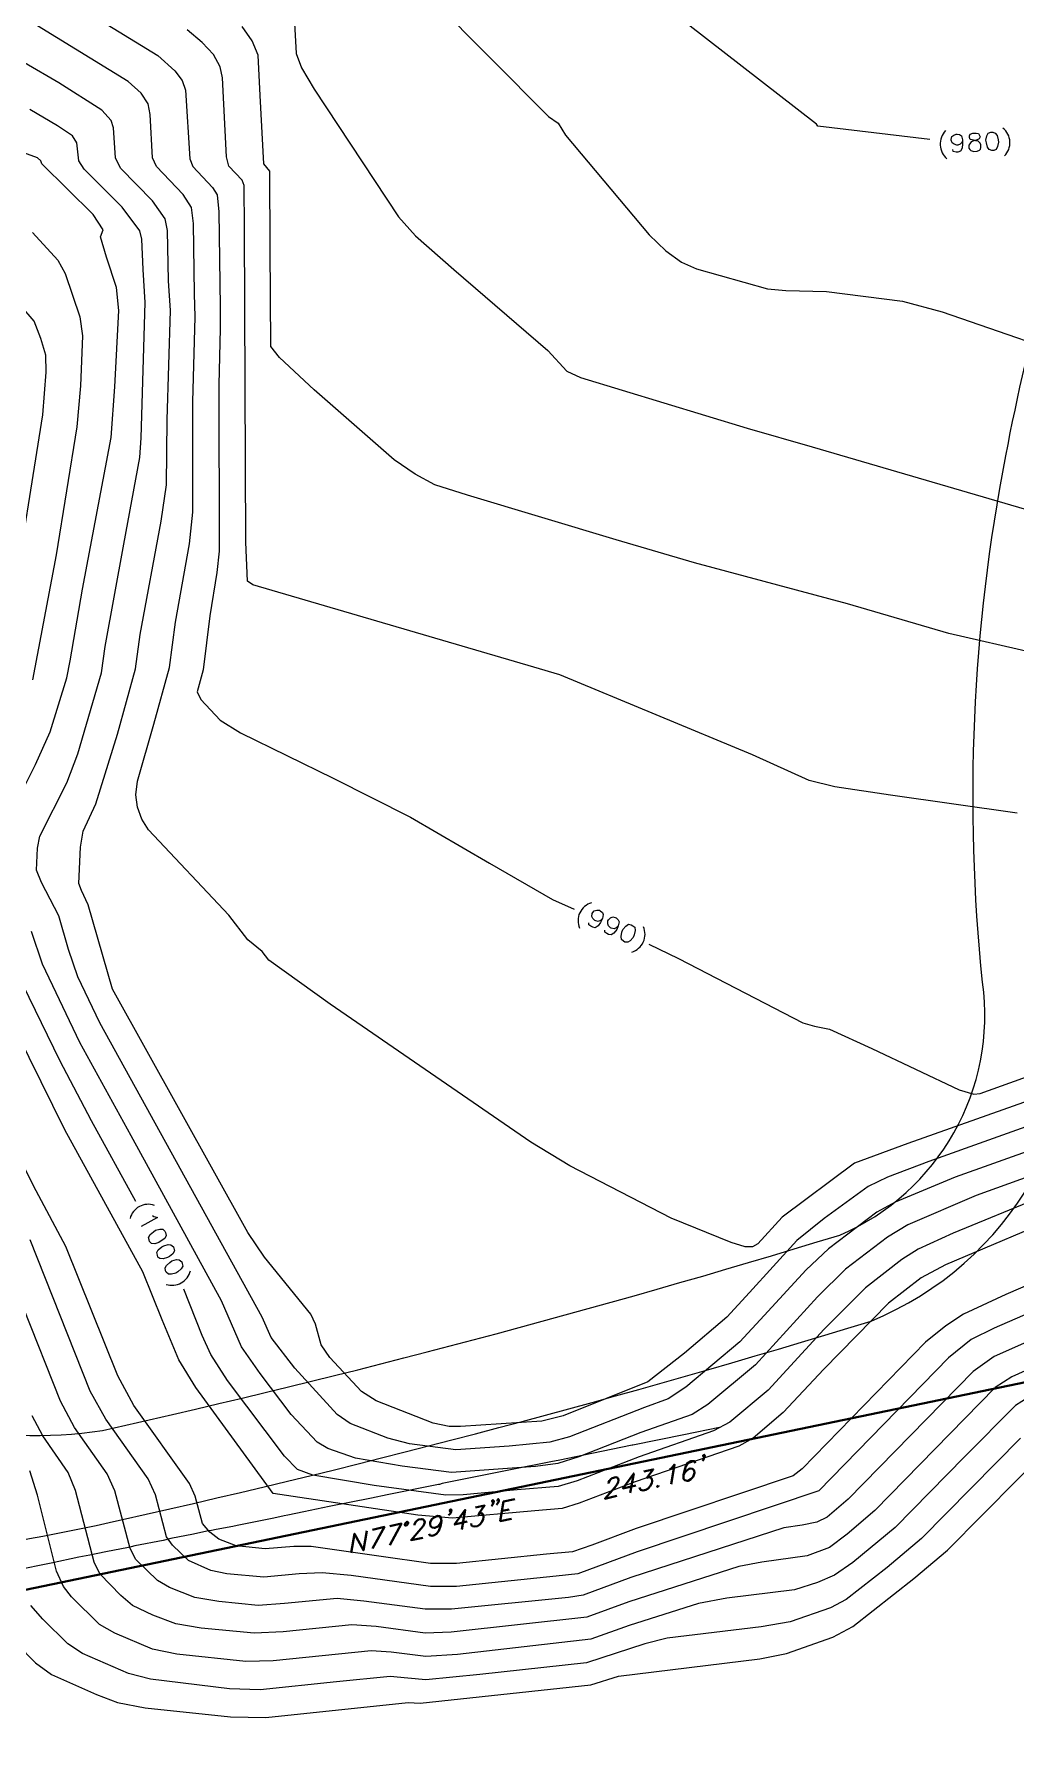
# Model space of a CAD drawing. Header units: feet. Extents: x 7 to 2308, y -319 to 1396.
# Drawn here: x 1110 to 1217.5, y -48.8 to 137.8 of the extents above; entities that cross this region are included whole.
import ezdxf

# ---------------------------------------------------------------- set-up
doc = ezdxf.new("R2010")
doc.units = ezdxf.units.FT
doc.header["$MEASUREMENT"] = 0
for name, color, linetype in [('PDF_0', 7, 'Continuous'), ('PDF_X1003BASE$1ELEV_ANNO_COV', 7, 'Continuous'), ('PDF_X1003BASE$ANNOT-BNDRY-T20', 7, 'Continuous'), ('PDF_X1003BASE$PA_PARCEL', 7, 'Continuous')]:
    doc.layers.add(name, color=color, linetype=linetype)
doc.layers.add('PDF_X1003BASE$CR_CONT_DEF', color=7, linetype='Continuous', true_color=0x979797)
doc.layers.add('PDF_X1003BASE$CR_NDX_DEF', color=7, linetype='Continuous', true_color=0x767676)

msp = doc.modelspace()

# ---------------------------------------------------------------- linework, layer by layer
for points in [[(994.96, -26.64, 0.042036), (1025.49, -30.94, 0.07649), (1119.68, -24.71, 0.019488), (1201.6, -2.98, 0.340732), (1223.74, 35.28, -0.073896), (1226.17, 89.78, -0.042142), (1236.77, 127.92, 0.074467), (1243.83, 179.64, -0.162286), (1246.91, 188.08, -13.683969)], [(1099.36, -14.15, 0.100077), (1117.5, -14.95, 0.019372), (1198.19, 6.43, 0.337668), (1213.81, 34.09, -0.074067), (1216.35, 91.67, -0.041804), (1227.29, 131.11, 0.087427), (1232.85, 176.78, 0.144316), (1229.51, 186.11)]]:
    msp.add_lwpolyline(points, format="xyb")
at = {"layer": 'PDF_0', "lineweight": 25}
msp.add_lwpolyline([(1185.01, -14.64), (1181.12, -15.44), (1175.52, -16.56), (1175.46, -16.56), (1171.04, -17.46), (1167.52, -18.21), (1166.56, -18.37), (1162.14, -19.28), (1154.67, -20.77), (1154.35, -20.88), (1154.25, -20.88), (1148.65, -22), (1146.94, -22.37), (1142.31, -23.27), (1139.53, -23.86), (1137.77, -24.23), (1137.35, -24.29), (1136.23, -24.55), (1132.23, -25.35), (1131.75, -25.46), (1129.94, -25.78), (1129.4, -25.89), (1128.92, -25.99), (1127.43, -26.31), (1124.98, -26.79), (1124.13, -27.01), (1121.03, -27.59), (1120.61, -27.7), (1120.34, -27.75), (1117.84, -28.23), (1116.08, -28.61), (1114.9, -28.82), (1111.87, -29.46), (1110.59, -29.73), (1107.76, -30.31)], dxfattribs=at)
at = {"layer": 'PDF_X1003BASE$1ELEV_ANNO_COV', "lineweight": 25}
for points in [[(1212.73, 127.01), (1213.1, 127.01), (1213.37, 126.95), (1213.47, 126.74), (1213.53, 126.58), (1213.42, 126.37), (1213.21, 126.26), (1212.84, 126.15), (1212.57, 126.05), (1212.41, 125.83), (1212.3, 125.67), (1212.3, 125.36), (1212.41, 125.2), (1212.52, 125.09), (1212.84, 124.98), (1213.21, 125.04), (1213.47, 125.14), (1213.58, 125.25), (1213.63, 125.41), (1213.63, 125.73), (1213.53, 125.89), (1213.31, 126.1), (1213.05, 126.15), (1212.68, 126.26), (1212.46, 126.31), (1212.36, 126.53), (1212.36, 126.69), (1212.46, 126.9)], [(1214.7, 127.11), (1214.91, 127.11), (1215.18, 127.01), (1215.39, 126.74), (1215.5, 126.26), (1215.55, 125.99), (1215.45, 125.52), (1215.29, 125.2), (1215.02, 125.09), (1214.81, 125.09), (1214.54, 125.2), (1214.33, 125.46), (1214.22, 125.94), (1214.17, 126.21), (1214.27, 126.69), (1214.43, 127.01)], [(1211.56, 125.99), (1211.34, 125.78), (1211.08, 125.67), (1210.97, 125.67), (1210.7, 125.78), (1210.49, 125.94), (1210.38, 126.21), (1210.38, 126.31), (1210.44, 126.63), (1210.65, 126.79), (1210.92, 126.9), (1211.02, 126.9), (1211.29, 126.85), (1211.5, 126.69), (1211.61, 126.26)], [(1172, 40.86), (1171.73, 40.75), (1171.47, 40.8), (1171.36, 40.86), (1171.15, 41.07), (1171.04, 41.28), (1171.09, 41.6), (1171.15, 41.71), (1171.31, 41.92), (1171.57, 41.98), (1171.89, 41.98), (1171.95, 41.92), (1172.21, 41.71), (1172.27, 41.5), (1172.21, 41.07)], [(1173.71, 40.06), (1173.49, 39.95), (1173.17, 40), (1173.07, 40.06), (1172.85, 40.27), (1172.8, 40.48), (1172.8, 40.8), (1172.85, 40.91), (1173.07, 41.12), (1173.33, 41.23), (1173.6, 41.18), (1173.71, 41.12), (1173.92, 40.91), (1174.03, 40.7), (1173.92, 40.27)], [(1175.36, 40.38), (1175.52, 40.27), (1175.73, 40.11), (1175.78, 39.74), (1175.68, 39.26), (1175.57, 38.99), (1175.25, 38.62), (1174.98, 38.46), (1174.66, 38.46), (1174.5, 38.57), (1174.29, 38.78), (1174.24, 39.1), (1174.34, 39.58), (1174.45, 39.85), (1174.77, 40.22), (1175.04, 40.43)], [(1124.29, 6.85), (1124.39, 6.69), (1124.45, 6.37), (1124.29, 6.05), (1123.91, 5.78), (1123.65, 5.62), (1123.22, 5.46), (1122.85, 5.51), (1122.63, 5.73), (1122.58, 5.89), (1122.53, 6.15), (1122.69, 6.47), (1123.06, 6.79), (1123.27, 6.95), (1123.75, 7.06), (1124.07, 7.06)], [(1125.25, 5.14), (1125.3, 4.98), (1125.35, 4.71), (1125.19, 4.39), (1124.82, 4.07), (1124.61, 3.97), (1124.13, 3.81), (1123.75, 3.86), (1123.54, 4.02), (1123.49, 4.23), (1123.43, 4.5), (1123.59, 4.82), (1123.97, 5.14), (1124.18, 5.25), (1124.66, 5.41), (1124.98, 5.35)], [(1126.15, 3.49), (1126.21, 3.33), (1126.26, 3.01), (1126.1, 2.74), (1125.73, 2.42), (1125.51, 2.26), (1125.03, 2.15), (1124.71, 2.15), (1124.45, 2.37), (1124.39, 2.53), (1124.34, 2.85), (1124.5, 3.11), (1124.87, 3.43), (1125.09, 3.59), (1125.57, 3.75), (1125.89, 3.7)]]:
    msp.add_lwpolyline(points, close=True, dxfattribs=at)
for points in [[(1211.61, 126.26), (1211.61, 125.83), (1211.56, 125.36), (1211.4, 125.04), (1211.08, 124.93), (1210.92, 124.93), (1210.6, 124.98), (1210.54, 125.2)], [(1172.21, 41.07), (1172, 40.64), (1171.73, 40.27), (1171.41, 40.06), (1171.15, 40.11), (1170.93, 40.22), (1170.72, 40.38), (1170.72, 40.59)], [(1173.92, 40.27), (1173.76, 39.85), (1173.44, 39.47), (1173.17, 39.26), (1172.85, 39.31), (1172.69, 39.42), (1172.48, 39.58), (1172.48, 39.79)], [(1122.95, 8.55), (1123.11, 8.45), (1123.49, 8.34), (1121.73, 7.38)]]:
    msp.add_lwpolyline(points, dxfattribs=at)
for centre, radius, start, end in [((1211.29, 125.8), 2.13, 136.3995, 229.5224), ((1214.76, 125.95), 2.04, 314.7936, 51.232), ((1171.55, 40.84), 2.02, 106.1896, 204.2601), ((1174.81, 39.35), 2.05, 287.0103, 23.4394), ((1122.49, 7.74), 2.05, 70.6508, 166.0873), ((1125.08, 3.03), 2.1, 252.4392, 346.0585)]:
    msp.add_arc(centre, radius, start, end, dxfattribs=at)
at = {"layer": 'PDF_X1003BASE$ANNOT-BNDRY-T20', "lineweight": 40}
for points in [[(1181.06, -19.86), (1181.17, -19.38), (1181.33, -18.85), (1181.54, -18.48), (1181.86, -18.32), (1182.29, -18.32), (1182.34, -18.53)], [(1183.41, -17.73), (1183.35, -17.89), (1183.25, -18.16), (1183.14, -18.26)], [(1172.85, -20.77), (1172.85, -20.66), (1172.96, -20.45), (1173.12, -20.29), (1173.28, -20.18), (1173.65, -20.08), (1173.87, -20.13), (1173.92, -20.24), (1173.97, -20.4), (1173.92, -20.61), (1173.81, -20.82), (1173.55, -21.2), (1172.48, -22.42), (1173.76, -22.1)], [(1175.84, -20.98), (1174.45, -21.3), (1175.62, -19.65), (1175.25, -21.78)], [(1176.74, -19.44), (1177.76, -19.22), (1177.06, -20.13), (1177.33, -20.08), (1177.49, -20.13), (1177.6, -20.24), (1177.65, -20.5), (1177.6, -20.72), (1177.44, -21.04), (1177.22, -21.3), (1176.96, -21.46), (1176.64, -21.52), (1176.37, -21.46), (1176.32, -21.36), (1176.26, -21.2)], [(1179.57, -19.22), (1179.78, -19.06), (1180.1, -18.69), (1179.73, -20.82)], [(1155.69, -23.65), (1155.63, -23.86), (1155.53, -24.07), (1155.37, -24.23)], [(1157.39, -24.93), (1156.01, -25.25), (1157.18, -23.65), (1156.81, -25.78)], [(1158.3, -23.38), (1159.31, -23.17), (1158.62, -24.13), (1158.94, -24.02), (1159.1, -24.13), (1159.15, -24.18), (1159.2, -24.45), (1159.15, -24.66), (1158.99, -24.98), (1158.78, -25.25), (1158.51, -25.41), (1158.25, -25.46), (1157.98, -25.41), (1157.87, -25.35), (1157.82, -25.14)], [(1160.32, -22.69), (1160.27, -22.85), (1160.16, -23.11), (1160.06, -23.22)], [(1160.86, -22.53), (1160.86, -22.74), (1160.7, -22.95), (1160.59, -23.11)], [(1162.24, -24.61), (1161.02, -24.87), (1161.39, -22.74), (1162.62, -22.47)], [(1161.98, -23.59), (1161.23, -23.75)], [(1144.7, -28.34), (1145.08, -26.26), (1146.04, -28.07), (1146.41, -25.94)], [(1147.05, -25.83), (1148.33, -25.51), (1147.05, -27.86)], [(1148.92, -25.41), (1150.2, -25.14), (1148.92, -27.49)], [(1151.63, -25.3), (1151.63, -25.25), (1151.74, -24.98), (1151.85, -24.87), (1152.06, -24.71), (1152.43, -24.66), (1152.59, -24.71), (1152.7, -24.82), (1152.75, -24.98), (1152.7, -25.19), (1152.59, -25.41), (1152.33, -25.73), (1151.26, -26.95), (1152.54, -26.69)], [(1154.57, -24.87), (1154.46, -25.41), (1154.3, -25.94), (1154.03, -26.26), (1153.77, -26.42), (1153.55, -26.47), (1153.29, -26.42), (1153.23, -26.26)]]:
    msp.add_lwpolyline(points, dxfattribs=at)
for points in [[(1183.3, -17.84), (1183.19, -17.73), (1183.35, -17.62), (1183.41, -17.73)], [(1181.22, -19.54), (1181.44, -19.33), (1181.7, -19.17), (1181.81, -19.12), (1182.07, -19.17), (1182.23, -19.33), (1182.29, -19.6), (1182.23, -19.7), (1182.13, -20.02), (1181.86, -20.29), (1181.6, -20.45), (1181.49, -20.45), (1181.22, -20.4), (1181.06, -20.24), (1181.06, -19.86)], [(1178.29, -20.98), (1178.34, -21.04), (1178.24, -21.14), (1178.18, -21.09)], [(1155.53, -23.81), (1155.47, -23.7), (1155.58, -23.59), (1155.69, -23.65)], [(1160.22, -22.79), (1160.11, -22.69), (1160.22, -22.58), (1160.32, -22.69)], [(1160.75, -22.69), (1160.7, -22.58), (1160.8, -22.47), (1160.86, -22.53)], [(1154.41, -25.19), (1154.19, -25.46), (1153.87, -25.62), (1153.82, -25.62), (1153.55, -25.57), (1153.39, -25.41), (1153.34, -25.14), (1153.34, -25.03), (1153.5, -24.71), (1153.71, -24.5), (1154.14, -24.29), (1154.41, -24.34), (1154.51, -24.5), (1154.57, -24.87)]]:
    msp.add_lwpolyline(points, close=True, dxfattribs=at)
for points, knots in [([(1150.71, -25.36), (1150.69, -25.37), (1150.67, -25.37), (1150.64, -25.37), (1150.63, -25.37), (1150.61, -25.36), (1150.6, -25.35), (1150.59, -25.34), (1150.58, -25.33), (1150.57, -25.3), (1150.57, -25.29), (1150.57, -25.26), (1150.58, -25.24), (1150.58, -25.22)], [0, 0, 0, 0, 0.001927052, 0.001927052, 0.003338179, 0.003338179, 0.004549901, 0.004549901, 0.005823473, 0.005823473, 0.007562465, 0.007562465, 0.009715651, 0.009715651, 0.009715651, 0.009715651]), ([(1150.58, -25.22), (1150.59, -25.19), (1150.6, -25.15), (1150.65, -25.09), (1150.68, -25.05), (1150.72, -25.01), (1150.74, -25), (1150.77, -24.98), (1150.79, -24.97), (1150.8, -24.97)], [0, 0, 0, 0, 0.00342881, 0.00342881, 0.0073002, 0.0073002, 0.00914528, 0.00914528, 0.01085061, 0.01085061, 0.01085061, 0.01085061]), ([(1150.93, -25.11), (1150.92, -25.15), (1150.91, -25.18), (1150.86, -25.25), (1150.83, -25.28), (1150.79, -25.32), (1150.77, -25.33), (1150.74, -25.35), (1150.72, -25.36), (1150.71, -25.36)], [0, 0, 0, 0, 0.00342881, 0.00342881, 0.0073002, 0.0073002, 0.00914528, 0.00914528, 0.01085061, 0.01085061, 0.01085061, 0.01085061]), ([(1150.8, -24.97), (1150.82, -24.96), (1150.84, -24.96), (1150.87, -24.96), (1150.88, -24.97), (1150.9, -24.98), (1150.91, -24.98), (1150.92, -25), (1150.93, -25.01), (1150.94, -25.03), (1150.94, -25.04), (1150.94, -25.08), (1150.93, -25.1), (1150.93, -25.11)], [0, 0, 0, 0, 0.001927446, 0.001927446, 0.003338453, 0.003338453, 0.004549905, 0.004549905, 0.005822831, 0.005822831, 0.00756076, 0.00756076, 0.009714559, 0.009714559, 0.009714559, 0.009714559])]:
    msp.add_open_spline(points, degree=3, knots=knots, dxfattribs=at)
at = {"layer": 'PDF_X1003BASE$CR_CONT_DEF', "lineweight": 25}
for points in [[(1153.61, 141.61), (1166.3, 128.82), (1167.36, 128.07), (1168.16, 126.79), (1177.33, 115.87), (1179.14, 114.11), (1180.85, 112.88), (1182.5, 112.13), (1190.28, 109.95), (1192.26, 109.79), (1196.74, 109.68), (1205.05, 108.62), (1209.37, 107.44), (1226.7, 101.47)], [(1230.43, 25.24), (1205.64, 16.44), (1199.77, 14.31), (1191.88, 8.39), (1189.22, 5.46), (1188.63, 5.14), (1187.83, 5.14), (1186.29, 5.62), (1179.73, 8.29), (1168.64, 13.99), (1164.38, 16.6), (1142.41, 31.69), (1135.69, 36.49), (1134.95, 37.45), (1133.4, 38.73), (1131.32, 41.44), (1122.53, 50.77), (1121.78, 51.95), (1121.3, 53.23), (1121.14, 54.61), (1121.3, 56.1), (1123.11, 62.34), (1124.82, 68.53), (1125.46, 73.48), (1127.01, 82.07), (1127.38, 85.53), (1127.38, 97.58), (1127.64, 106.91), (1127.54, 109.42), (1127.43, 117.09), (1127.22, 118.85), (1126.31, 120.29), (1123.38, 123.33), (1122.95, 124.29), (1122.69, 129.03), (1122.47, 130.21), (1121.73, 131.38), (1120.29, 132.66), (1110.37, 138.74)], [(1217.58, 52.59), (1203.72, 54.56), (1197.64, 55.47), (1194.82, 56.16), (1188.63, 58.98), (1167.52, 67.73), (1164.7, 68.58), (1133.94, 77.59), (1133.35, 77.96), (1133.19, 82.23), (1133.03, 116.61), (1132.98, 121.25), (1132.76, 121.84), (1131.32, 123.38), (1131.06, 124.4), (1130.63, 133.03), (1130.36, 134.26), (1129.62, 135.59), (1128.39, 136.92), (1126.74, 138.31)], [(1219.34, 70.13), (1210.12, 72.26), (1199.03, 75.51), (1182.29, 79.99), (1173.71, 82.49), (1157.45, 87.4), (1153.87, 88.52), (1151.69, 89.69), (1149.4, 91.24), (1140.65, 98.91), (1136.87, 102.43), (1135.91, 103.66), (1135.85, 114.48), (1135.8, 122.85), (1135.16, 123.65), (1134.74, 131.11), (1134.52, 135.54), (1133.88, 137.08), (1132.76, 138.68)], [(1138.47, 139.7), (1138.68, 135.7), (1139.27, 134.15), (1140.65, 131.81), (1149.88, 117.84), (1151.74, 115.76), (1155.95, 112.08), (1166.24, 103.23), (1168.32, 100.94), (1169.81, 100.25), (1188.05, 94.7), (1195.14, 92.68), (1219.23, 85.64)], [(1229.57, 22.2), (1207.93, 14.47), (1203.4, 12.76), (1201.27, 11.75), (1196.47, 8.23), (1193.48, 5.83), (1188.31, 0.13), (1185.81, -2.54), (1181.17, -6.48), (1177.17, -9.63), (1167.89, -13.36), (1165.55, -13.95), (1156.65, -14.53), (1155.42, -14.53), (1153.66, -14.16), (1147.42, -11.71), (1145.82, -10.69), (1142.36, -6.96), (1141.4, -5.58), (1140.81, -3.34), (1140.28, -2.22), (1135.22, 4.02), (1133.4, 6.69), (1118.58, 33.34), (1115.92, 42.56), (1115.17, 44.11), (1114.9, 44.91), (1115.06, 48.85), (1115.38, 50.61), (1116.77, 53.6), (1119.12, 61.22), (1121.09, 68.37), (1121.62, 72.15), (1123.91, 84.52), (1124.5, 88.52), (1124.55, 95.61), (1124.93, 107.6), (1124.71, 110.85), (1124.61, 116.35), (1124.34, 117.63), (1122.95, 119.6), (1119.44, 123.17), (1118.9, 124.29), (1118.69, 127.59), (1118.42, 128.39), (1117.41, 129.51), (1112.72, 132.5), (1108.93, 134.68)], [(1228.62, 19.11), (1210.81, 12.76), (1204.25, 10.04), (1202.23, 8.92), (1196.95, 4.93), (1194.5, 2.63), (1189.91, -2.38), (1187.25, -5.26), (1181.33, -10.21), (1179.41, -11.49), (1176.8, -12.45), (1168.59, -15.65), (1166.46, -16.24), (1161.98, -16.66), (1156.17, -17.09), (1151.1, -16.4), (1148.7, -15.81), (1144.6, -14.21), (1143.16, -13.2), (1138.52, -8.13), (1135.96, -4.78), (1134.95, -2.54), (1117.2, 29.66), (1114.8, 34.67), (1113.78, 37.66), (1112.72, 41.34), (1110.8, 45.02), (1110.27, 46.35), (1110.37, 48.75), (1110.64, 50.08), (1113.57, 55.89), (1114.8, 59.09), (1117.36, 67.94), (1117.78, 70.82), (1119.81, 82.01), (1121.57, 91.5), (1121.73, 93.64), (1122.15, 108.46), (1121.94, 112.08), (1121.78, 115.39), (1121.57, 116.29), (1119.65, 118.9), (1115.49, 123.06), (1114.9, 123.97), (1114.69, 125.94), (1114.21, 126.69), (1112.56, 127.81), (1109.52, 129.57)], [(1105.68, 49.01), (1110.16, 57.92), (1111.76, 61.49), (1113.57, 67.41), (1113.94, 69.27), (1115.28, 77.11), (1118.42, 93.69), (1118.85, 99.23), (1119.28, 107.6), (1119.01, 110.11), (1117.94, 113.41), (1117.25, 115.65), (1117.57, 116.4), (1116.45, 118.1), (1110.85, 123.65), (1110.75, 123.97), (1110.37, 124.29), (1102.75, 127.06)], [(1107.55, 74.87), (1110.96, 96.19), (1111.33, 100.83), (1111.28, 102.7), (1110.75, 104.51), (1110, 106.43), (1108.45, 108.24)], [(1220.19, 13.3), (1213.1, 10.74), (1205.64, 7.54), (1203.4, 6.21), (1198.81, 2.69), (1195.72, -0.35), (1188.95, -7.76), (1183.73, -12.13), (1182.02, -13.2), (1176.42, -15.17), (1169.6, -17.84), (1167.31, -18.58), (1164.86, -18.9), (1155.69, -19.54), (1150.3, -18.85), (1145.18, -18), (1142.15, -16.93), (1140.97, -16.24), (1138.15, -13.2), (1134.74, -8.72), (1132.71, -5.79), (1130.52, -0.78), (1120.61, 17.29), (1115.01, 27.48), (1110.91, 36.06), (1109.73, 39.63)], [(1223.34, 8.92), (1209.74, 3.17), (1207.08, 1.73), (1203.51, -1.04), (1196.42, -8.24), (1191.99, -12.99), (1188.69, -15.81), (1187.14, -16.66), (1175.78, -20.56), (1169.65, -22.9), (1167.79, -23.49), (1164.8, -23.75), (1155.79, -24.55), (1152.01, -24.23), (1136.17, -21.84), (1127.7, -10.27), (1125.83, -7.23), (1124.02, -2.86), (1121.89, 2.42), (1113.36, 17.93), (1104.19, 36.43)], [(1226.22, 4.18), (1216.35, -0.08), (1211.72, -2.22), (1209.8, -3.5), (1207.56, -5.31), (1194.07, -19.17), (1193.06, -19.92), (1175.89, -25.67), (1171.04, -27.49), (1168.91, -28.23), (1166.08, -28.5), (1156.22, -29.51), (1153.39, -29.51), (1147.74, -28.71), (1140.33, -27.65), (1138.41, -27.65), (1135.27, -27.91), (1132.12, -27.59), (1130.2, -26.85), (1129.24, -26.1), (1128.44, -25.14), (1127.64, -22.16), (1127.01, -20.77), (1120.93, -12.24), (1119.17, -8.99), (1113.46, 5.19), (1110.21, 11.27), (1099.76, 31.85)], [(1225.2, 0.66), (1215.07, -3.76), (1212.57, -4.99), (1210.06, -7.01), (1195.88, -21.57), (1176, -28.23), (1169.49, -30.63), (1167.15, -30.9), (1156.22, -32.02), (1153.39, -32.02), (1144.7, -30.84), (1141.51, -30.52), (1139, -30.63), (1135.16, -31), (1131.11, -30.63), (1129.35, -30.26), (1126.9, -29.19), (1125.14, -27.49), (1124.5, -26.58), (1123.27, -22), (1122.47, -20.24), (1117.84, -13.73), (1116.13, -10.64), (1109.57, 5.89)], [(1224.56, -5.68), (1216.99, -9.09), (1215.18, -10.27), (1202.01, -23.7), (1198.97, -26.31), (1197.06, -27.75), (1194.6, -28.66), (1189.65, -29.35), (1187.14, -29.83), (1175.09, -33.72), (1170.51, -35.38), (1155.63, -37.03), (1152.81, -37.14), (1147.42, -36.39), (1144.76, -36.23), (1137.24, -36.98), (1134.1, -37.14), (1128.28, -36.6), (1125.51, -36.12), (1123.01, -35.16), (1120.77, -34.1), (1119.49, -33.03), (1117.2, -30.63), (1116.56, -29.35), (1114.53, -21.52), (1113.73, -19.54), (1110.96, -15.54), (1109.79, -13.36)], [(1218.81, -11.33), (1217.42, -12.24), (1211.82, -17.84), (1204.25, -25.57), (1199.61, -29.41), (1197.59, -30.79), (1195.72, -31.59), (1193.22, -32.39), (1185.81, -33.3), (1182.71, -33.88), (1175.14, -36.28), (1170.93, -37.78), (1156.33, -39.48), (1152.86, -39.69), (1149.08, -39.21), (1146.89, -39.05), (1136.17, -40.17), (1133.19, -40.23), (1125.62, -39.43), (1122.95, -38.89), (1118.85, -37.14), (1117.14, -36.18), (1114.1, -33.14), (1113.2, -32.02), (1112.45, -30.36), (1110.37, -22.05), (1109.52, -19.38)], [(1106.11, -36.28), (1110.16, -40.39), (1111.92, -41.67), (1116.82, -43.85), (1119.12, -44.71), (1122.15, -45.29), (1131.48, -46.3), (1135.37, -46.36), (1150.94, -44.71), (1152.27, -44.81), (1170.93, -42.79), (1173.97, -41.83), (1189.43, -39.96), (1192.36, -39.37), (1197.43, -37.56), (1199.61, -36.39), (1206.28, -31.16), (1209.96, -28.07), (1221.47, -16.45)], [(1217.95, -15.81), (1207.13, -26.79), (1203.35, -29.94), (1198.87, -33.46), (1197.16, -34.36), (1192.74, -35.91), (1189.59, -36.44), (1179.3, -37.67), (1176.85, -38.31), (1170.45, -40.39), (1158.78, -41.67), (1152.86, -42.25), (1150.89, -42.04), (1148.97, -41.88), (1143.1, -42.47), (1134.74, -43.32), (1131.38, -43.21), (1122.74, -42.15), (1120.34, -41.56), (1115.28, -39.37), (1113.68, -38.31), (1110.96, -35.59), (1109.63, -34.1)]]:
    msp.add_lwpolyline(points, dxfattribs=at)
at = {"layer": 'PDF_X1003BASE$CR_NDX_DEF', "lineweight": 25}
for points in [[(1111.33, 143), (1123.54, 135.48), (1125.41, 133.83), (1126.21, 132.77), (1126.58, 131.7), (1127.06, 124.18), (1127.38, 123.33), (1129.51, 121.04), (1130.04, 120.24), (1130.2, 118.37), (1130.36, 107.98), (1130.36, 105.63), (1130.2, 99.45), (1130.26, 81.27), (1129.99, 78.92), (1129.24, 74.18), (1128.5, 68.26), (1127.86, 65.86), (1128.23, 65.01), (1130.36, 62.77), (1132.6, 61.38), (1142.73, 56.42), (1151.21, 52.16), (1159.84, 47.1), (1166.72, 43.15), (1169.12, 42.08)], [(1208.04, 126.31), (1195.78, 127.75), (1195.62, 127.97), (1181.49, 138.95)], [(1109.84, 116.13), (1112.61, 113.09), (1113.41, 111.65), (1115.01, 106.91), (1115.28, 104.83), (1115.06, 99.34), (1114.69, 94.86), (1112.4, 80.84), (1109.84, 67.19)], [(1106.75, 37.93), (1112.77, 25.56), (1116.24, 18.95), (1121.09, 10.15)], [(1177.28, 38.25), (1180.53, 36.7), (1194.12, 29.66), (1195.4, 29.29), (1197.06, 28.97), (1201.69, 26.84), (1211.24, 22.31), (1212.84, 21.83), (1213.53, 21.93), (1231.71, 28.44)], [(1220.19, 10.58), (1210.6, 6.63), (1206.76, 4.87), (1204.95, 3.75), (1201, 0.66), (1196.47, -3.87), (1190.34, -10.53), (1186.13, -14.05), (1184.37, -15.01), (1176.21, -17.84), (1169.44, -20.45), (1167.36, -21.09), (1162.88, -21.46), (1156.97, -22), (1155.05, -22.05), (1147.21, -20.98), (1140.49, -19.86), (1138.84, -19.22), (1137.4, -17.78), (1131.16, -9.47), (1129.35, -6.64), (1128.39, -4.56), (1126.37, 0.5)], [(1220.25, -4.56), (1215.07, -6.85), (1212.78, -8.51), (1199.08, -22.47), (1196.79, -24.45), (1195.67, -24.98), (1194.07, -25.3), (1192.04, -25.62), (1175.3, -31.06), (1170.08, -32.98), (1168.48, -33.24), (1155.69, -34.52), (1152.81, -34.52), (1146.09, -33.62), (1143.16, -33.35), (1137.4, -33.88), (1134.52, -34.1), (1130.2, -33.67), (1127.59, -33.24), (1124.82, -32.12), (1123.49, -31.38), (1121.14, -29.09), (1120.5, -27.86), (1118.85, -21.57), (1118, -19.7), (1114.42, -14.64), (1112.88, -11.76), (1108.83, -1.52)]]:
    msp.add_lwpolyline(points, dxfattribs=at)
at = {"layer": 'PDF_X1003BASE$PA_PARCEL', "lineweight": 40}
msp.add_lwpolyline([(1615.06, 16.18), (1612.72, 15.7), (1455.56, -14.43), (1275.85, -48.81), (1276.65, 2.42), (1038.56, -47), (786.46, 16.6)], dxfattribs=at)

doc.saveas('drawing.dxf')
